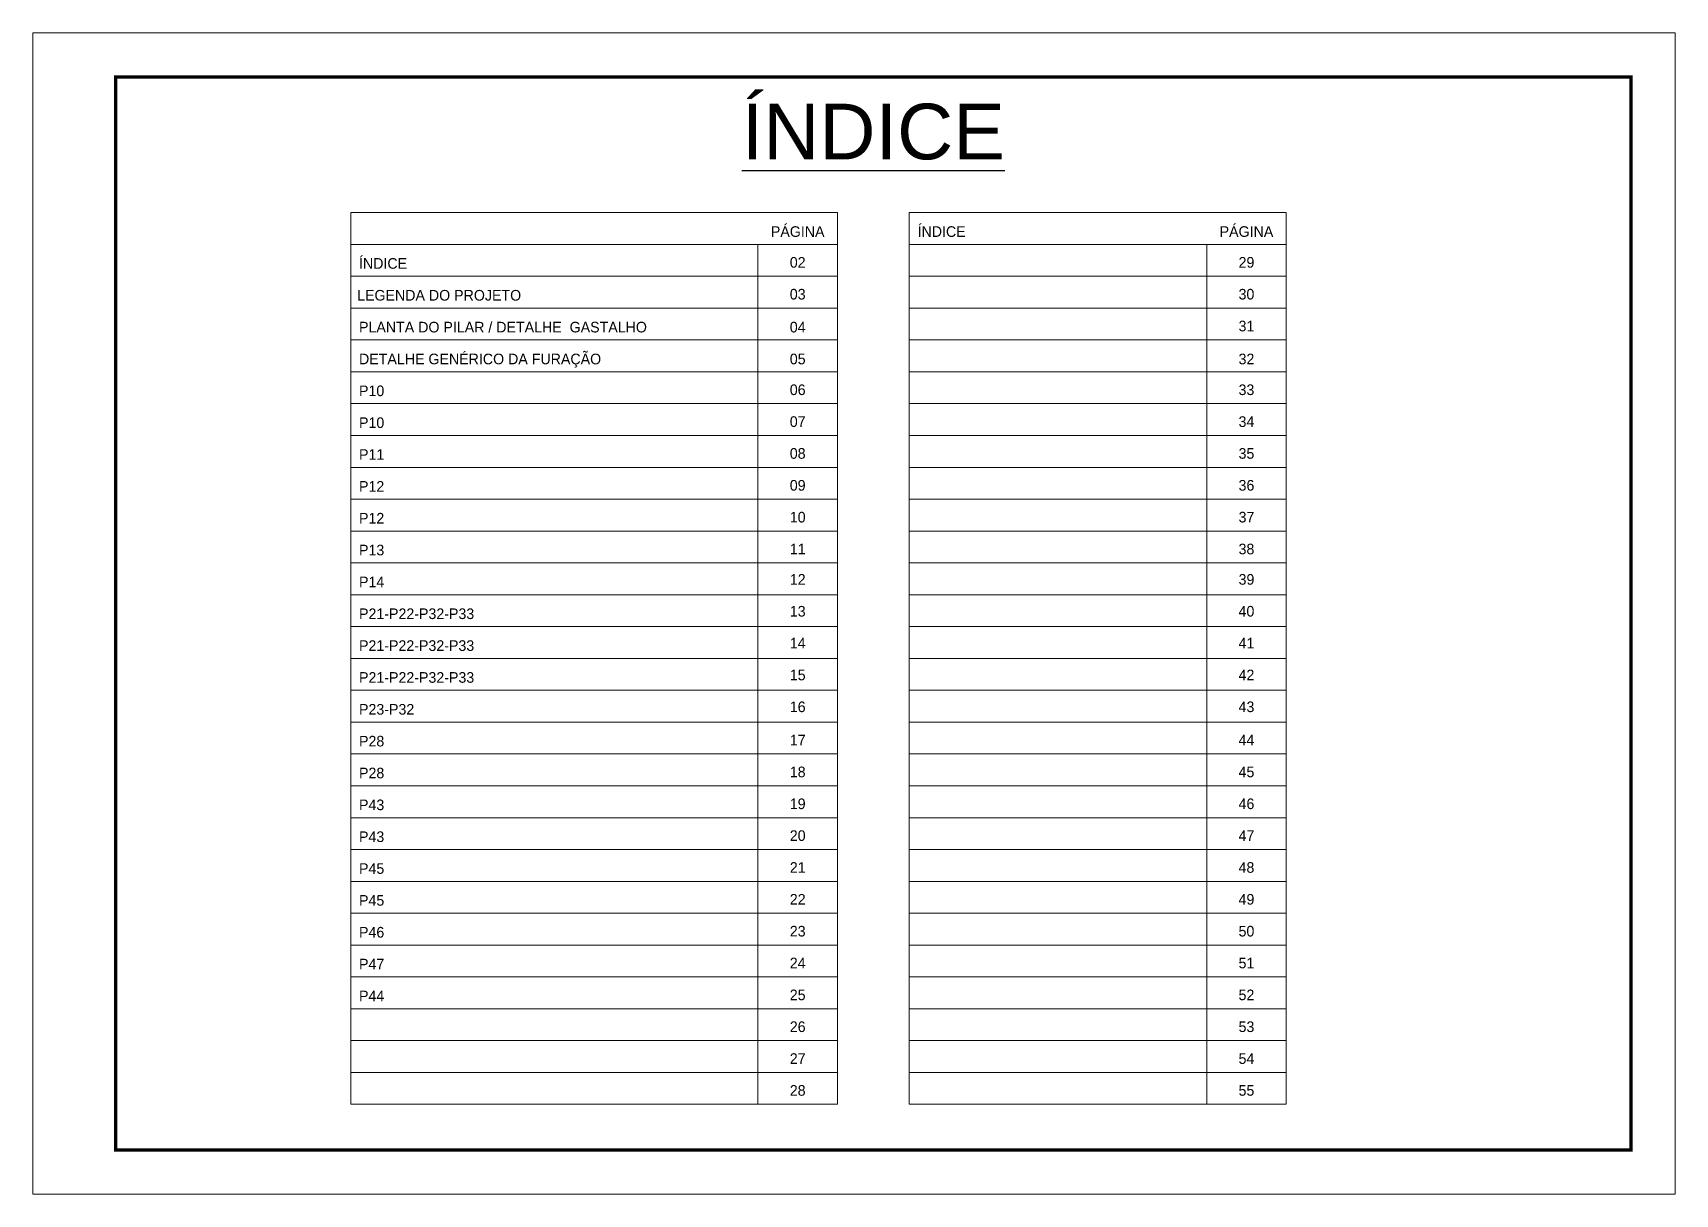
# Model space of a CAD drawing. Extents: x 14400 to 20667, y -21631 to 6985.
# Drawn here: x 16012 to 17497, y 5935 to 6985 of the extents above; entities that cross this region are included whole.
import ezdxf
from ezdxf.enums import TextEntityAlignment as Align

# ---------------------------------------------------------------- set-up
doc = ezdxf.new("R2010")
doc.units = 0
doc.layers.add('CARIMBO', color=255, linetype='Continuous', lineweight=9)
doc.layers.add('Folhas', color=255, linetype='Continuous', lineweight=9)
doc.styles.add('ARIAL', font='arial.ttf')
doc.styles.add('Tecnologia', font='')
doc.styles.get('Tecnologia').set_extended_font_data('Forgotten Futurist')

msp = doc.modelspace()

# ---------------------------------------------------------------- linework, layer by layer
at = {"layer": 'CARIMBO'}
for p, q in [((16299.39, 6822.24), (16739.47, 6822.24)), ((16299.39, 6822.24), (16299.39, 6015.94)), ((16739.47, 6822.24), (16739.47, 6015.94)), ((16804.46, 6822.24), (17145.25, 6822.24)), ((16804.46, 6822.24), (16804.46, 6015.94)), ((17145.25, 6822.24), (17145.25, 6015.94)), ((16299.39, 6793.44), (16739.47, 6793.44)), ((16667.65, 6793.44), (16667.65, 6015.94)), ((16804.46, 6793.44), (17145.25, 6793.44)), ((17073.43, 6793.44), (17073.43, 6015.94)), ((16299.39, 6764.64), (16739.47, 6764.64)), ((16804.46, 6764.64), (17145.25, 6764.64)), ((16299.39, 6735.85), (16739.47, 6735.85)), ((16804.46, 6735.85), (17145.25, 6735.85)), ((16299.39, 6707.05), (16739.47, 6707.05)), ((16804.46, 6707.05), (17145.25, 6707.05)), ((16299.39, 6678.26), (16739.47, 6678.26)), ((16804.46, 6678.26), (17145.25, 6678.26)), ((16299.39, 6649.46), (16739.47, 6649.46)), ((16804.46, 6649.46), (17145.25, 6649.46)), ((16299.39, 6620.66), (16739.47, 6620.66)), ((16804.46, 6620.66), (17145.25, 6620.66)), ((16299.39, 6591.87), (16739.47, 6591.87)), ((16804.46, 6591.87), (17145.25, 6591.87)), ((16299.39, 6563.07), (16739.47, 6563.07)), ((16804.46, 6563.07), (17145.25, 6563.07)), ((16299.39, 6534.28), (16739.47, 6534.28)), ((16804.46, 6534.28), (17145.25, 6534.28)), ((16299.39, 6505.48), (16739.47, 6505.48)), ((16804.46, 6505.48), (17145.25, 6505.48)), ((16299.39, 6476.68), (16739.47, 6476.68)), ((16804.46, 6476.68), (17145.25, 6476.68)), ((16299.39, 6447.89), (16739.47, 6447.89)), ((16804.46, 6447.89), (17145.25, 6447.89)), ((16299.39, 6419.09), (16739.47, 6419.09)), ((16804.46, 6419.09), (17145.25, 6419.09)), ((16299.39, 6390.29), (16739.47, 6390.29)), ((16804.46, 6390.29), (17145.25, 6390.29)), ((16299.39, 6361.5), (16739.47, 6361.5)), ((16804.46, 6361.5), (17145.25, 6361.5)), ((16299.39, 6332.7), (16739.47, 6332.7)), ((16804.46, 6332.7), (17145.25, 6332.7)), ((16299.39, 6303.91), (16739.47, 6303.91)), ((16804.46, 6303.91), (17145.25, 6303.91)), ((16299.39, 6275.11), (16739.47, 6275.11)), ((16804.46, 6275.11), (17145.25, 6275.11)), ((16299.39, 6246.31), (16739.47, 6246.31)), ((16804.46, 6246.31), (17145.25, 6246.31)), ((16299.39, 6217.52), (16739.47, 6217.52)), ((16804.46, 6217.52), (17145.25, 6217.52)), ((16299.39, 6188.72), (16739.47, 6188.72)), ((16804.46, 6188.72), (17145.25, 6188.72)), ((16299.39, 6159.92), (16739.47, 6159.92)), ((16804.46, 6159.92), (17145.25, 6159.92)), ((16299.39, 6131.13), (16739.47, 6131.13)), ((16804.46, 6131.13), (17145.25, 6131.13)), ((16299.39, 6102.33), (16739.47, 6102.33)), ((16804.46, 6102.33), (17145.25, 6102.33)), ((16299.39, 6073.54), (16739.47, 6073.54)), ((16804.46, 6073.54), (17145.25, 6073.54)), ((16299.39, 6044.74), (16739.47, 6044.74)), ((16804.46, 6044.74), (17145.25, 6044.74)), ((16299.39, 6015.94), (16739.47, 6015.94)), ((16804.46, 6015.94), (17145.25, 6015.94))]:
    msp.add_line(p, q, dxfattribs=at)
at = {"layer": 'Folhas'}
msp.add_lwpolyline([(16011.97, 5934.73), (17496.97, 5934.73), (17496.97, 6984.73), (16011.97, 6984.73)], close=True, dxfattribs=at)
at = {"layer": 'Folhas', "color": 30, "const_width": 3}
msp.add_lwpolyline([(16086.97, 5974.73), (17456.97, 5974.73), (17456.97, 6944.73), (16086.97, 6944.73)], close=True, dxfattribs=at)

# ---------------------------------------------------------------- texts
at = {"color": 0, "linetype": 'Continuous', "ltscale": 5, "style": 'ARIAL'}
msp.add_text('%%UÍNDICE', height=50.279, dxfattribs=at).set_placement((16771.97, 6870.37), align=Align.CENTER)
at = {"layer": 'CARIMBO', "style": 'Tecnologia'}
for s, p in [('PÁGINA', (16703.56, 6800.25)), ('PÁGINA', (17109.34, 6800.25)), ('02', (16703.56, 6772.42)), ('29', (17109.34, 6772.42)), ('03', (16703.56, 6743.62)), ('30', (17109.34, 6743.62)), ('04', (16703.56, 6713.86)), ('31', (17109.34, 6714.83)), ('05', (16703.56, 6685.06)), ('32', (17109.34, 6685.06)), ('06', (16703.56, 6657.23)), ('33', (17109.34, 6657.23)), ('07', (16703.56, 6628.44)), ('34', (17109.34, 6628.44)), ('08', (16703.56, 6599.64)), ('35', (17109.34, 6599.64)), ('09', (16703.56, 6570.84)), ('36', (17109.34, 6570.84)), ('10', (16703.56, 6542.05)), ('37', (17109.34, 6542.05)), ('11', (16703.56, 6513.25)), ('38', (17109.34, 6513.25)), ('12', (16703.56, 6485.75)), ('39', (17109.34, 6485.75)), ('13', (16703.56, 6456.95)), ('40', (17109.34, 6456.95)), ('14', (16703.56, 6428.15)), ('41', (17109.34, 6428.15)), ('15', (16703.56, 6399.36)), ('42', (17109.34, 6399.36)), ('16', (16703.56, 6370.56)), ('43', (17109.34, 6370.56)), ('17', (16703.56, 6340.47)), ('44', (17109.34, 6340.47)), ('18', (16703.56, 6311.68)), ('45', (17109.34, 6311.68)), ('19', (16703.56, 6282.88)), ('46', (17109.34, 6282.88)), ('20', (16703.56, 6254.09)), ('47', (17109.34, 6254.09)), ('21', (16703.56, 6225.29)), ('48', (17109.34, 6225.29)), ('22', (16703.56, 6196.49)), ('49', (17109.34, 6196.49)), ('23', (16703.56, 6167.7)), ('50', (17109.34, 6167.7)), ('24', (16703.56, 6138.9)), ('51', (17109.34, 6138.9)), ('25', (16703.56, 6110.1)), ('52', (17109.34, 6110.1)), ('26', (16703.56, 6081.31)), ('53', (17109.34, 6081.31)), ('27', (16703.56, 6052.51)), ('54', (17109.34, 6052.51)), ('28', (16703.56, 6023.72)), ('55', (17109.34, 6023.72))]:
    msp.add_text(s, height=9.599, dxfattribs=at).set_placement(p, align=Align.CENTER)
for s, height, p in [('ÍNDICE', 9.599, (16811.96, 6800.25)), ('ÍNDICE', 9.599, (16306.89, 6771.45)), ('LEGENDA DO PROJETO', 9.5987, (16305.18, 6742.66)), ('PLANTA DO PILAR / DETALHE  GASTALHO ', 9.5987, (16306.89, 6713.86)), ('DETALHE GENÉRICO DA FURAÇÃO', 9.5987, (16306.89, 6685.06)), ('P10', 9.599, (16306.89, 6656.27)), ('P10', 9.599, (16306.89, 6627.47)), ('P11', 9.599, (16306.89, 6598.67)), ('P12', 9.599, (16306.89, 6569.88)), ('P12', 9.599, (16306.89, 6541.08)), ('P13', 9.599, (16306.89, 6512.29)), ('P14', 9.599, (16306.89, 6483.49)), ('P21-P22-P32-P33', 9.5987, (16306.89, 6454.69)), ('P21-P22-P32-P33', 9.5987, (16306.89, 6425.9)), ('P21-P22-P32-P33', 9.5987, (16306.89, 6397.1)), ('P23-P32', 9.599, (16306.89, 6368.3)), ('P28', 9.599, (16306.89, 6339.51)), ('P28', 9.599, (16306.89, 6310.71)), ('P43', 9.599, (16306.89, 6281.92)), ('P43', 9.599, (16306.89, 6253.12)), ('P45', 9.599, (16306.89, 6224.32)), ('P45', 9.599, (16306.89, 6195.53)), ('P46', 9.599, (16306.89, 6166.73)), ('P47', 9.599, (16306.89, 6137.93)), ('P44', 9.599, (16306.89, 6109.14))]:
    msp.add_text(s, height=height, dxfattribs=at).set_placement(p)

doc.saveas('drawing.dxf')
